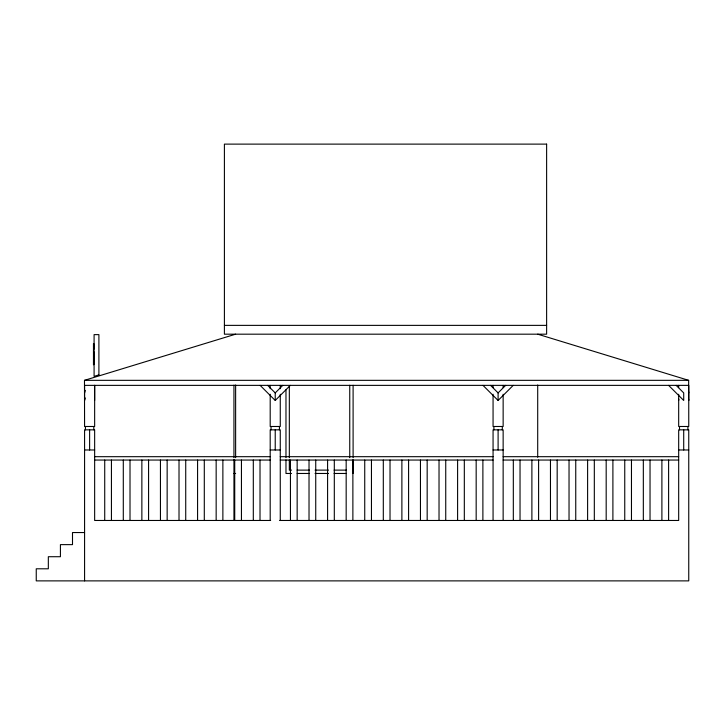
<?xml version="1.0" encoding="UTF-8"?>
<svg xmlns="http://www.w3.org/2000/svg" width="725" height="725" viewBox="0 0 725 725"><rect width="100%" height="100%" fill="white"/><g stroke="black" fill="none" stroke-linecap="round" stroke-linejoin="round"><path stroke-width="1.09" d="M94.649 400.472L94.649 385.365L94.649 426.481L84.58 426.481L84.481 380.335L235.625 334.18M84.58 392.914L85.26 390.403M678.682 400.472L678.854 399.167M85.26 397.952L84.58 400.472L84.58 385.365L688.75 385.365L688.75 426.481L678.682 426.481L678.682 394.255M260.13 385.365L275.228 400.472L275.228 392.914L282.786 385.365M275.228 400.472L290.335 385.365M513.209 385.365L498.102 400.472L498.102 392.914L505.651 385.365M224.406 325.371L546.623 325.371M93.471 343.976L94.087 343.976M93.471 344.928L94.087 344.928M93.471 345.87L94.087 345.87M93.471 346.061L94.087 346.061M93.471 346.305L94.087 346.387M93.471 346.804L94.087 346.804M93.471 347.447L94.087 347.447M93.471 348.172L94.087 348.172M93.471 349.006L94.087 349.006M93.471 351.924L94.087 351.978M93.471 352.83L94.087 352.858M93.471 353.8L94.087 353.8M93.471 354.008L94.087 354.008M93.471 354.389L94.087 354.389M93.471 354.462L94.087 354.462M93.471 355.341L94.087 355.341M93.471 355.504L94.087 355.504M93.471 356.274L94.087 356.274M93.471 356.365L94.087 356.365M93.471 356.782L94.087 356.782M93.471 357.824L94.087 357.824M93.471 358.685L94.087 358.685M93.471 359.337L94.087 359.337M93.471 359.673L94.087 359.673M93.471 359.763L94.087 359.763M93.471 360.135L94.087 360.135M93.471 360.262L94.087 360.262M93.471 360.352L94.087 360.352M93.471 360.941L94.087 360.941M93.471 361.104L94.087 361.104M93.471 361.467L94.087 361.467M93.471 361.974L94.087 362.056M93.471 362.301L94.087 362.301M93.471 362.763L94.087 362.763M93.471 363.162L94.087 363.162M93.471 364.086L94.087 364.086M93.471 364.385L94.087 364.385M84.481 380.335L688.641 380.335L688.75 400.472L688.578 399.167M84.58 449.98L94.649 449.98M270.198 449.98L280.267 449.98M493.063 449.98L503.141 449.98M678.682 449.98L688.75 449.98M94.649 456.687L270.198 456.687M280.267 456.687L493.063 456.687M503.141 456.687L678.682 456.687M94.649 460.049L270.198 460.049M280.267 460.049L493.063 460.049M503.141 460.049L678.682 460.049M291.568 470.117L289.329 470.117L289.329 459.931M297.159 470.117L309.466 470.117M315.058 470.117L328.488 470.117M334.08 470.117L346.387 470.117M233.948 473.47L235.625 473.47M291.568 473.47L285.976 473.47L285.976 459.904M297.159 473.47L309.466 473.47M315.058 473.47L328.488 473.47M334.08 473.47L346.387 473.47M270.642 520.468L94.649 520.468L94.649 429.843L84.58 429.843L84.58 580.879M279.678 520.468L678.682 520.468L678.682 429.843L688.75 429.843L688.75 580.879L36.25 580.879L36.25 568.799L48.33 568.799L48.33 556.718L60.42 556.718L60.42 544.629L72.5 544.629L72.5 532.549L84.58 532.549M537.705 334.18L688.641 380.335M676.162 385.365L683.711 392.914L683.711 400.472L668.613 385.365M490.553 385.365L498.102 392.914M482.995 385.365L498.102 400.472M267.679 385.365L275.228 392.914M688.578 391.618L688.75 392.914M687.907 426.481L687.907 429.843M683.711 429.843L683.711 449.98M679.515 426.481L679.515 429.843M678.682 385.365L678.682 387.585M668.613 460.049L668.613 520.468M661.898 460.049L661.898 520.468M650.035 460.049L650.035 520.468M643.329 460.049L643.329 520.468M631.466 460.049L631.466 520.468M624.751 460.049L624.751 520.468M612.897 460.049L612.897 520.468M606.182 460.049L606.182 520.468M594.319 460.049L594.319 520.468M587.612 460.049L587.612 520.468M575.75 460.049L575.75 520.468M569.034 460.049L569.034 520.468M557.172 460.049L557.172 520.468M550.465 460.049L550.465 520.468M538.603 460.049L538.603 520.468M537.705 384.984L537.705 457.239M531.887 460.049L531.887 520.468M520.033 460.049L520.033 520.468M513.318 460.049L513.318 520.468M503.141 385.365L503.141 387.585M503.141 394.255L503.141 426.481L493.063 426.481L493.063 394.255M503.141 520.468L503.141 429.843L493.063 429.843L493.063 520.468M502.298 426.481L502.298 429.843M498.102 429.843L498.102 449.98M493.906 426.481L493.906 429.843M493.063 385.365L493.063 387.585M482.886 460.049L482.886 520.468M476.171 460.049L476.171 520.468M464.317 460.049L464.317 520.468M457.602 460.049L457.602 520.468M445.739 460.049L445.739 520.468M439.024 460.049L439.024 520.468M427.17 460.049L427.17 520.468M420.455 460.049L420.455 520.468M408.592 460.049L408.592 520.468M401.886 460.049L401.886 520.468M390.023 460.049L390.023 520.468M383.308 460.049L383.308 520.468M371.454 460.049L371.454 520.468M364.738 460.049L364.738 520.468M353.102 385.283L353.102 457.647M353.102 459.904L353.102 473.47M352.876 460.049L352.876 520.468M349.749 385.265L349.749 457.674M346.169 460.049L346.169 520.468M334.307 460.049L334.307 520.468M327.591 460.049L327.591 520.468M315.737 460.049L315.737 520.468M309.022 460.049L309.022 520.468M297.159 460.049L297.159 520.468M290.444 460.049L290.444 520.468M289.329 386.398L289.329 457.674M285.976 389.805L285.976 457.647M280.267 385.365L280.267 388.7M280.267 394.255L280.267 426.481L270.198 426.481L270.198 394.255M280.267 520.468L280.267 429.843L270.198 429.843L270.198 520.468M279.424 426.481L279.424 429.843M275.228 429.843L275.228 449.98M271.032 426.481L271.032 429.843M270.198 385.365L270.198 388.7M260.012 460.049L260.012 520.468M253.306 460.049L253.306 520.468M241.443 460.049L241.443 520.468M235.625 384.984L235.625 457.647M234.728 460.049L234.728 520.468M233.948 385.129L233.948 457.674M233.948 459.568L233.948 520.468M222.874 460.049L222.874 520.468M216.159 460.049L216.159 520.468M204.296 460.049L204.296 520.468M197.581 460.049L197.581 520.468M185.727 460.049L185.727 520.468M179.012 460.049L179.012 520.468M167.149 460.049L167.149 520.468M160.442 460.049L160.442 520.468M148.58 460.049L148.58 520.468M141.864 460.049L141.864 520.468M130.011 460.049L130.011 520.468M123.295 460.049L123.295 520.468M111.432 460.049L111.432 520.468M104.726 460.049L104.726 520.468M93.815 426.481L93.815 429.843M93.471 343.55L93.471 364.811M89.619 429.843L89.619 449.98M85.423 426.481L85.423 429.843M98.899 374.897L94.087 376.375L94.087 334.624L98.899 334.624L98.899 374.897M546.623 144.121L224.406 144.121L224.406 334.18L546.623 334.18L546.623 144.121"/></g></svg>
